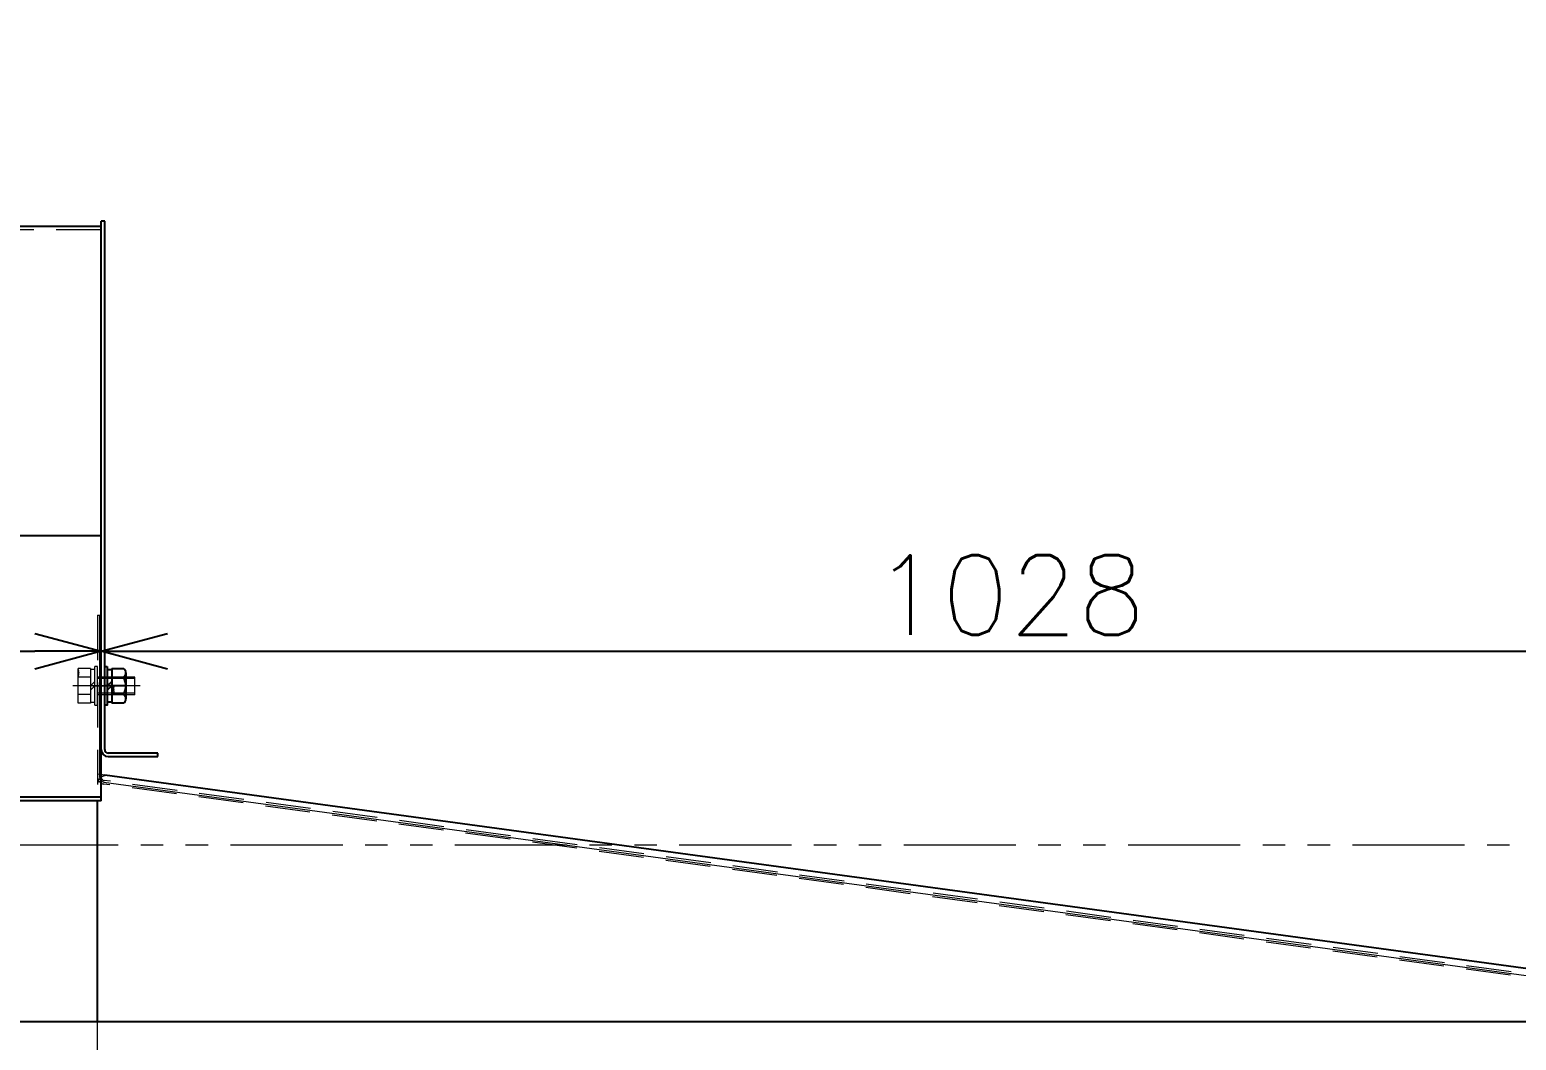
# Model space of a CAD drawing. Header units: millimetres. Extents: x -8731 to 85711, y -14522 to 31379.
# Drawn here: x 6672 to 7514, y 7851 to 8423 of the extents above; entities that cross this region are included whole.
import ezdxf
from ezdxf import colors
from ezdxf.entities.mleader import LeaderData, LeaderLine
from ezdxf.enums import TextEntityAlignment as Align
from ezdxf.math import Vec2, Vec3

# ---------------------------------------------------------------- set-up
doc = ezdxf.new("R2010")
doc.units = ezdxf.units.MM
doc.header["$LTSCALE"] = 4
doc.header["$PDMODE"] = 99
doc.header["$PDSIZE"] = 1
for name, pattern in [('CENTER2', [28.575, 19.05, -3.175, 3.175, -3.175]), ('HIDDEN', [9.525, 6.35, -3.175]), ('PHANTOM2', [31.75, 15.875, -3.175, 3.175, -3.175, 3.175, -3.175])]:
    doc.linetypes.add(name, pattern=pattern)
for name, color, linetype, lineweight in [('04_HIDDEN', 2, 'HIDDEN', 13), ('05_CENTER', 4, 'CENTER2', 13), ('06_PHANTOM', 2, 'PHANTOM2', 13), ('07_TEXT', 3, 'Continuous', 13), ('08_DIM', 3, 'Continuous', 13)]:
    doc.layers.add(name, color=color, linetype=linetype, lineweight=lineweight)
doc.layers.add('10_DRAFT', color=8, linetype='Continuous', lineweight=0, plot=False)
doc.styles.add('KSS_TXT', font='txt.shx', dxfattribs={"bigfont": 'extfont2.shx'})
doc.styles.add('KSS_TXT_L', font='txt.shx', dxfattribs={"height": 9, "bigfont": 'extfont2.shx'})
doc.styles.get("Standard").update_dxf_attribs({"font": 'txt.shx', "bigfont": 'extfont2.shx'})
doc.dimstyles.new('KSS_DIM', dxfattribs={"dimscale": 3, "dimtxt": 3, "dimasz": 2.5, "dimexe": 1.25, "dimexo": 0.625, "dimtad": 1, "dimdsep": 46, "dimtxsty": 'KSS_TXT', "dimblk": 'OPEN30', "dimcen": 0, "dimazin": 2, "dimtfac": 0.75, "dimtmove": 0, "dimatfit": 3, "dimldrblk": 'OPEN30', "dimfxl": 1, "dimtolj": 1, "dimarcsym": 0})

# ---------------------------------------------------------------- blocks, each defined once
blk = doc.blocks.new('A$C2A205131_1_1_1')
at = {"color": 0}
for p, q in [((1030, 13), (1030, -176.27)), ((4.33, -42.59), (1024.33, -181.23)), ((1028, -180.45), (1028, -272)), ((1030, -272), (1030, -180.45)), ((1030, -272), (1028, -272))]:
    blk.add_line(p, q, dxfattribs=at)
blk.add_arc((1025, -176.27), 5, 262.25966, 0, dxfattribs=at)
at = {"layer": '04_HIDDEN'}
for p, q in [((3.46, -39.44), (1026.27, -178.47)), ((3.73, -37.46), (1026.54, -176.48))]:
    blk.add_line(p, q, dxfattribs=at)
for radius in [4, 2]:
    blk.add_arc((1026, -180.45), radius, 0, 82.25966, dxfattribs=at)
at = {"layer": '05_CENTER'}
blk.add_line((1023.34, -232), (1034.66, -232), dxfattribs=at)
at = {"layer": '10_DRAFT'}
for p, q in [((1030, -182), (1030, -176.27)), ((1024.33, -181.23), (1030, -182))]:
    blk.add_line(p, q, dxfattribs=at)
blk.add_lwpolyline([(1029, -272), (1029, -180.45, 0.375177), (1026.4, -177.47), (3.6, -38.45, -0.375177), (1, -35.48), (1, 18)], format="xyb", dxfattribs=at)
blk = doc.blocks.new('A$C3D0F27AB_1_1_1')
at = {"color": 0}
for p, q in [((-747, 125), (-303, 125)), ((-747, 125), (-747, -203)), ((-747, 123), (-303, 123)), ((-303, 125), (-303, -203)), ((-751, 100), (-779, 100)), ((-779, 100), (-779, 98)), ((-779, 98), (-751, 98)), ((-749, 96), (-749, -203)), ((-301, 96), (-301, -203)), ((-299, 100), (-271, 100)), ((-271, 98), (-299, 98)), ((-271, 100), (-271, 98)), ((-747, -200), (-303, -200)), ((-563.15, -271), (-563.15, -200)), ((-486.85, -271), (-486.85, -200)), ((-749, -203), (-747, -203)), ((-301, -203), (-303, -203))]:
    blk.add_line(p, q, dxfattribs=at)
at = {"color": 3}
blk.add_line((-747, -25), (-303, -25), dxfattribs=at)
for points in [[(-563.15, -200), (-563.15, -202.5), (-563.15, -202.5), (-565.65, -200)], [(-486.85, -200), (-486.85, -202.5), (-486.85, -202.5), (-484.35, -200)], [(-563.15, -271), (-563.15, -268.5), (-563.15, -268.5), (-565.65, -271)], [(-486.85, -271), (-486.85, -268.5), (-486.85, -268.5), (-484.35, -271)], [(-563.15, -276), (-563.15, -278.5), (-563.15, -278.5), (-560.65, -276)], [(-486.85, -276), (-486.85, -278.5), (-486.85, -278.5), (-489.35, -276)]]:
    blk.add_lwpolyline(points, close=True, dxfattribs=at)
at = {"color": 0}
blk.add_lwpolyline([(-437.5, -271), (-437.5, -280), (-612.5, -280), (-612.5, -271)], close=True, dxfattribs=at)
for centre, radius, start, end in [((-751, 96), 4, 0, 90), ((-751, 96), 2, 0, 90), ((-299, 96), 4, 90, 180), ((-299, 96), 2, 90, 180)]:
    blk.add_arc(centre, radius, start, end, dxfattribs=at)
at = {"layer": '04_HIDDEN'}
for p, q in [((-747, -198), (-303, -198)), ((-560.15, -276), (-560.15, -200)), ((-558, -200), (-558, -198)), ((-492, -200), (-492, -198)), ((-489.85, -276), (-489.85, -200)), ((-563.15, -271), (-563.15, -280)), ((-486.85, -276), (-563.15, -276)), ((-486.85, -271), (-486.85, -280))]:
    blk.add_line(p, q, dxfattribs=at)
at = {"layer": '05_CENTER'}
for p, q in [((-525, -294.39), (-525, 137.13)), ((-742.37, 60), (-753.68, 60)), ((-307.63, 60), (-296.32, 60)), ((-595, -261.05), (-595, -289.58)), ((-455, -261.05), (-455, -289.58))]:
    blk.add_line(p, q, dxfattribs=at)
blk = doc.blocks.new('A$C41EA0B09_1_1_1')
blk.add_blockref('A$C3D0F27AB_1_1_1', (0, 0))
blk = doc.blocks.new('A$C7AFA21F4_1_1_1')
at = {"color": 0}
for p, q in [((-9.81, 11), (9.81, 11)), ((-9.81, 4), (-9.81, 11)), ((-4.91, 4), (-4.91, 11)), ((4.91, 4), (4.91, 11)), ((9.81, 4), (9.81, 11)), ((-11, 1.5), (11, 1.5)), ((-11, 1.5), (-11, 0)), ((-11, 0), (11, 0)), ((9.81, 4), (-9.81, 4)), ((-9.25, 4), (-9.25, 1.5)), ((0, 1.5), (-2.5, 4)), ((0, 4), (2.5, 1.5)), ((9.25, 1.5), (9.25, 4)), ((11, 0), (11, 1.5))]:
    blk.add_line(p, q, dxfattribs=at)
at = {"color": 0, "linetype": 'CENTER2'}
blk.add_line((0, -24), (0, 14), dxfattribs=at)
at = {"color": 0, "linetype": 'HIDDEN'}
for p, q in [((-5, -21), (-5, 0)), ((-4.19, -21), (-4.19, 0)), ((4.19, -21), (4.19, 0)), ((5, -21), (5, 0)), ((-5, -21), (5, -21))]:
    blk.add_line(p, q, dxfattribs=at)
at = {"layer": '10_DRAFT', "style": 'KSS_TXT_L'}
blk.add_text('BT-M10x25L,SW,PW', height=0.3, dxfattribs=at).set_placement((5.1, 10.66))
blk = doc.blocks.new('M10Nza_1_1_1')
at = {"color": 0}
for p, q in [((-9.8, 4), (-9.8, 10.69)), ((-7.35, 12), (7.35, 12)), ((-4.9, 4), (-4.9, 10.69)), ((4.9, 10.69), (4.9, 4)), ((9.8, 10.69), (9.8, 4)), ((-9.8, 4), (9.8, 4)), ((-9.2, 1.5), (-9.2, 4)), ((0, 1.5), (-2.5, 4)), ((0, 4), (2.5, 1.5)), ((9.2, 4), (9.2, 1.5))]:
    blk.add_line(p, q, dxfattribs=at)
at = {"color": 0, "linetype": 'CENTER2'}
blk.add_line((0, 12), (0, 0), dxfattribs=at)
at = {"color": 0}
blk.add_lwpolyline([(-11, 1.5), (11, 1.5), (11, 0), (-11, 0)], close=True, dxfattribs=at)
for centre, radius, start, end in [((-7.35, 9.06), 2.94, 33.626, 146.374), ((0, 2.2), 9.8, 60, 120), ((7.35, 9.06), 2.94, 33.626, 146.374)]:
    blk.add_arc(centre, radius, start, end, dxfattribs=at)
at = {"layer": '10_DRAFT', "style": 'KSS_TXT'}
blk.add_text('M10', height=1.25, dxfattribs=at).set_placement((0.26, 4.12))
blk = doc.blocks.new('A$C08C40B1A_1')
blk.add_blockref('A$C41EA0B09_1_1_1', (275, -280))
at = {"rotation": 90}
blk.add_blockref('M10Nza_1_1_1', (-474, -220), dxfattribs=at)
at = {"layer": '04_HIDDEN'}
blk.add_blockref('A$C2A205131_1_1_1', (-1500, 12), dxfattribs=at)
at = {"layer": '04_HIDDEN', "rotation": 270}
blk.add_blockref('A$C7AFA21F4_1_1_1', (-470, -220), dxfattribs=at)
blk = doc.blocks.new('_Open30')
at = {"color": 0, "linetype": 'ByBlock', "lineweight": -2}
for p, q in [((-1, 0.268), (0, 0)), ((0, 0), (-1, -0.268)), ((0, 0), (-1, 0))]:
    blk.add_line(p, q, dxfattribs=at)
blk = doc.blocks.new('*D1644')
at = {"layer": '07_TEXT', "color": 0, "lineweight": -2, "transparency": 16777216}
for p, q in [((6712.62, 8060.74), (6712.62, 8089.68)), ((7740.62, 7870.74), (7740.62, 8089.68)), ((6750.12, 8070.93), (7703.12, 8070.93))]:
    blk.add_line(p, q, dxfattribs=at)
at = {"layer": 'Defpoints', "color": 0, "transparency": 16777216}
for p in [(7740.62, 8070.93), (6712.62, 8051.37), (7740.62, 7861.37)]:
    blk.add_point(p, dxfattribs=at)
at = {"layer": '07_TEXT', "color": 0, "lineweight": -2, "transparency": 16777216, "xscale": 37.5, "yscale": 37.5, "zscale": 37.5, "rotation": 180}
blk.add_blockref('_Open30', (6712.62, 8070.93), dxfattribs=at)
at = {"layer": '07_TEXT', "color": 0, "lineweight": -2, "transparency": 16777216, "xscale": 37.5, "yscale": 37.5, "zscale": 37.5}
blk.add_blockref('_Open30', (7740.62, 8070.93), dxfattribs=at)
at = {"layer": '07_TEXT', "color": 0, "transparency": 16777216, "insert": (7226.62, 8102.81), "char_height": 45, "attachment_point": 5, "style": 'KSS_TXT'}
blk.add_mtext('\\A1;1028', dxfattribs=at)
blk = doc.blocks.new('*D1645')
at = {"layer": '07_TEXT', "color": 0, "lineweight": -2, "transparency": 16777216}
for p, q in [((6268.62, 8060.74), (6268.62, 8089.68)), ((6712.62, 8060.74), (6712.62, 8089.68)), ((6306.12, 8070.93), (6675.12, 8070.93))]:
    blk.add_line(p, q, dxfattribs=at)
at = {"layer": 'Defpoints', "color": 0, "transparency": 16777216}
for p in [(6712.62, 8070.93), (6268.62, 8051.37), (6712.62, 8051.37)]:
    blk.add_point(p, dxfattribs=at)
at = {"layer": '07_TEXT', "color": 0, "lineweight": -2, "transparency": 16777216, "xscale": 37.5, "yscale": 37.5, "zscale": 37.5, "rotation": 180}
blk.add_blockref('_Open30', (6268.62, 8070.93), dxfattribs=at)
at = {"layer": '07_TEXT', "color": 0, "lineweight": -2, "transparency": 16777216, "xscale": 37.5, "yscale": 37.5, "zscale": 37.5}
blk.add_blockref('_Open30', (6712.62, 8070.93), dxfattribs=at)
at = {"layer": '07_TEXT', "color": 0, "transparency": 16777216, "insert": (6490.62, 8102.81), "char_height": 45, "attachment_point": 5, "style": 'KSS_TXT'}
blk.add_mtext('\\A1;444', dxfattribs=at)
blk = doc.blocks.new('A$C2B5B3F11_1_1_1')
at = {"color": 0}
blk.add_lwpolyline([(50, -200), (2550, -200), (2550, -100), (50, -100)], close=True, dxfattribs=at)
blk = doc.blocks.new('AM_BALLOON1')
at = {"transparency": 16777216}
blk.add_circle((0, 0), 5, dxfattribs=at)
blk.add_attdef('B_NUMBER', text='', height=3, dxfattribs=at).set_placement((0, 0), align=Align.MIDDLE_CENTER)
blk = doc.blocks.new('_OPEN')
at = {"color": 0, "linetype": 'ByBlock'}
for p, q in [((-1, 0.167), (0, 0)), ((0, 0), (-1, -0.167)), ((0, 0), (-1, 0))]:
    blk.add_line(p, q, dxfattribs=at)

msp = doc.modelspace()

# ---------------------------------------------------------------- linework, layer by layer
for p, q in [((7736.29602, 7861.95599), (6714.6226, 8000.82422)), ((6710.6226, 7861.36791), (6710.6226, 7986.36791))]:
    msp.add_line(p, q)
at = {"layer": '06_PHANTOM'}
msp.add_line((4499.8399, 7961.36791), (8525.31719, 7961.36791), dxfattribs=at)

# ---------------------------------------------------------------- block references
at = {"rotation": 180}
msp.add_blockref('A$C08C40B1A_1', (6240.6226, 7831.36791), dxfattribs=at)
msp.add_blockref('A$C2B5B3F11_1_1_1', (5190.6226, 7961.36791))

# ---------------------------------------------------------------- dimensions: what is measured, and where the dimension line sits
at = {"layer": '07_TEXT', "color": 1}
dim = msp.add_linear_dim(base=(6712.6226, 8070.93029), p1=(6268.6226, 8051.36791), p2=(6712.6226, 8051.36791), angle=180, dimstyle='KSS_DIM', override={"dimscale": 15}, dxfattribs=at)
dim.commit()
dim.dimension.update_dxf_attribs({"geometry": '*D1645', "text_midpoint": (6490.6226, 8102.80529)})
dim = msp.add_linear_dim(base=(7740.6226, 8070.93029), p1=(6712.6226, 8051.36791), p2=(7740.6226, 7861.36791), dimstyle='KSS_DIM', override={"dimscale": 15}, dxfattribs=at)
dim.commit()
dim.dimension.update_dxf_attribs({"geometry": '*D1644', "text_midpoint": (7226.6226, 8102.80529)})

# ---------------------------------------------------------------- leaders
at = {"layer": '08_DIM'}
ml = msp.add_multileader_block('Standard', dxfattribs=at)
ml.set_content('AM_BALLOON1', color=256, scale=15)
ml.set_attribute('B_NUMBER', 'AF', width=0)
ml.set_leader_properties(color=256, linetype='ByLayer', lineweight=-1)
ml.set_arrow_properties(name='OPEN')
ml.build(insert=Vec2(0, 0))
ml.multileader.update_dxf_attribs({"leader_type": 0, "has_dogleg": 0, "text_right_attachment_type": 6, "dogleg_length": 0, "arrow_head_size": 30, "scale": 15, "block_connection_type": 1})
ctx = ml.context
ctx.base_point, ctx.scale, ctx.char_height, ctx.arrow_head_size, ctx.landing_gap_size, ctx.plane_origin = Vec3(8262.14661, 16915.24927), 15, 60, 30, 30, Vec3(8262.14661, 16915.24927)
ctx.right_attachment, ctx.attachment_type = 6, 1
notes = []
notes.append((ctx, [(0, (0, 0, 0), (0, 0), (1, 0), 1, [])]))
ctx.block.insert = Vec3(8262.14661, 16915.24927)
ml = msp.add_multileader_block('Standard', dxfattribs=at)
ml.set_content('AM_BALLOON1', color=256, scale=15)
ml.set_attribute('B_NUMBER', 'AO', width=0)
ml.set_leader_properties(color=256, linetype='ByLayer', lineweight=-1)
ml.set_arrow_properties(name='OPEN')
ml.build(insert=Vec2(0, 0))
ml.multileader.update_dxf_attribs({"leader_type": 0, "has_dogleg": 0, "text_right_attachment_type": 6, "dogleg_length": 0, "arrow_head_size": 30, "scale": 15, "block_connection_type": 1})
ctx = ml.context
ctx.base_point, ctx.scale, ctx.char_height, ctx.arrow_head_size, ctx.landing_gap_size, ctx.plane_origin = Vec3(11532.59715, 15665.61266), 15, 60, 30, 30, Vec3(11532.59715, 15665.61266)
ctx.right_attachment, ctx.attachment_type = 6, 1
notes.append((ctx, [(0, (0, 0, 0), (0, 0), (1, 0), 1, [])]))
ctx.block.insert = Vec3(11532.59715, 15665.61266)
ml = msp.add_multileader_block('Standard', dxfattribs=at)
ml.set_content('AM_BALLOON1', color=256, scale=15)
ml.set_attribute('B_NUMBER', 'D', width=0)
ml.set_leader_properties(color=256, linetype='ByLayer', lineweight=-1)
ml.set_arrow_properties(name='OPEN')
ml.build(insert=Vec2(0, 0))
ml.multileader.update_dxf_attribs({"leader_type": 0, "has_dogleg": 0, "text_right_attachment_type": 6, "dogleg_length": 0, "arrow_head_size": 30, "scale": 15, "block_connection_type": 1})
ctx = ml.context
ctx.base_point, ctx.scale, ctx.char_height, ctx.arrow_head_size, ctx.landing_gap_size, ctx.plane_origin = Vec3(9708.75838, 15394.05003), 15, 60, 30, 30, Vec3(9708.75838, 15394.05003)
ctx.right_attachment, ctx.attachment_type = 6, 1
notes.append((ctx, [(0, (0, 0, 0), (0, 0), (1, 0), 1, [])]))
ctx.block.insert = Vec3(9708.75838, 15394.05003)
ml = msp.add_multileader_block('Standard', dxfattribs=at)
ml.set_content('AM_BALLOON1', color=256, scale=15)
ml.set_attribute('B_NUMBER', 'A', width=0)
ml.set_leader_properties(color=256, linetype='ByLayer', lineweight=-1)
ml.set_arrow_properties(name='OPEN')
ml.build(insert=Vec2(0, 0))
ml.multileader.update_dxf_attribs({"leader_type": 0, "has_dogleg": 0, "text_right_attachment_type": 6, "dogleg_length": 0, "arrow_head_size": 30, "scale": 15, "block_connection_type": 1})
ctx = ml.context
ctx.base_point, ctx.scale, ctx.char_height, ctx.arrow_head_size, ctx.landing_gap_size, ctx.plane_origin = Vec3(13148.43876, 15210.37146), 15, 60, 30, 30, Vec3(13148.43876, 15210.37146)
ctx.right_attachment, ctx.attachment_type = 6, 1
notes.append((ctx, [(0, (0, 0, 0), (0, 0), (1, 0), 1, [])]))
ctx.block.insert = Vec3(13148.43876, 15210.37146)
ml = msp.add_multileader_block('Standard', dxfattribs=at)
ml.set_content('AM_BALLOON1', color=256, scale=15)
ml.set_attribute('B_NUMBER', 'B', width=0)
ml.set_leader_properties(color=256, linetype='ByLayer', lineweight=-1)
ml.set_arrow_properties(name='OPEN')
ml.build(insert=Vec2(0, 0))
ml.multileader.update_dxf_attribs({"leader_type": 0, "has_dogleg": 0, "text_right_attachment_type": 6, "dogleg_length": 0, "arrow_head_size": 30, "scale": 15, "block_connection_type": 1})
ctx = ml.context
ctx.base_point, ctx.scale, ctx.char_height, ctx.arrow_head_size, ctx.landing_gap_size, ctx.plane_origin = Vec3(13018.80587, 15068.9297), 15, 60, 30, 30, Vec3(13018.80587, 15068.9297)
ctx.right_attachment, ctx.attachment_type = 6, 1
notes.append((ctx, [(0, (0, 0, 0), (0, 0), (1, 0), 1, [])]))
ctx.block.insert = Vec3(13018.80587, 15068.9297)
ml = msp.add_multileader_block('Standard', dxfattribs=at)
ml.set_content('AM_BALLOON1', color=256, scale=15)
ml.set_attribute('B_NUMBER', 'C', width=0)
ml.set_leader_properties(color=256, linetype='ByLayer', lineweight=-1)
ml.set_arrow_properties(name='OPEN')
ml.build(insert=Vec2(0, 0))
ml.multileader.update_dxf_attribs({"leader_type": 0, "has_dogleg": 0, "text_right_attachment_type": 6, "dogleg_length": 0, "arrow_head_size": 30, "scale": 15, "block_connection_type": 1})
ctx = ml.context
ctx.base_point, ctx.scale, ctx.char_height, ctx.arrow_head_size, ctx.landing_gap_size, ctx.plane_origin = Vec3(13161.52102, 14919.16787), 15, 60, 30, 30, Vec3(13161.52102, 14919.16787)
ctx.right_attachment, ctx.attachment_type = 6, 1
notes.append((ctx, [(0, (0, 0, 0), (0, 0), (1, 0), 1, [])]))
ctx.block.insert = Vec3(13161.52102, 14919.16787)
for ctx, leaders in notes:
    for number, flags, end, landing, length, lines in leaders:
        leader = LeaderData()
        leader.index, (leader.has_last_leader_line, leader.has_dogleg_vector, leader.attachment_direction) = number, flags
        leader.last_leader_point, leader.dogleg_vector, leader.dogleg_length = Vec3(end), Vec3(landing), length
        for number, points, colour, breaks in lines:
            line = LeaderLine()
            line.index, line.vertices, line.color, line.breaks = number, Vec3.list(points), colors.encode_raw_color(colour), breaks
            leader.lines.append(line)
        ctx.leaders.append(leader)

doc.saveas('drawing.dxf')
